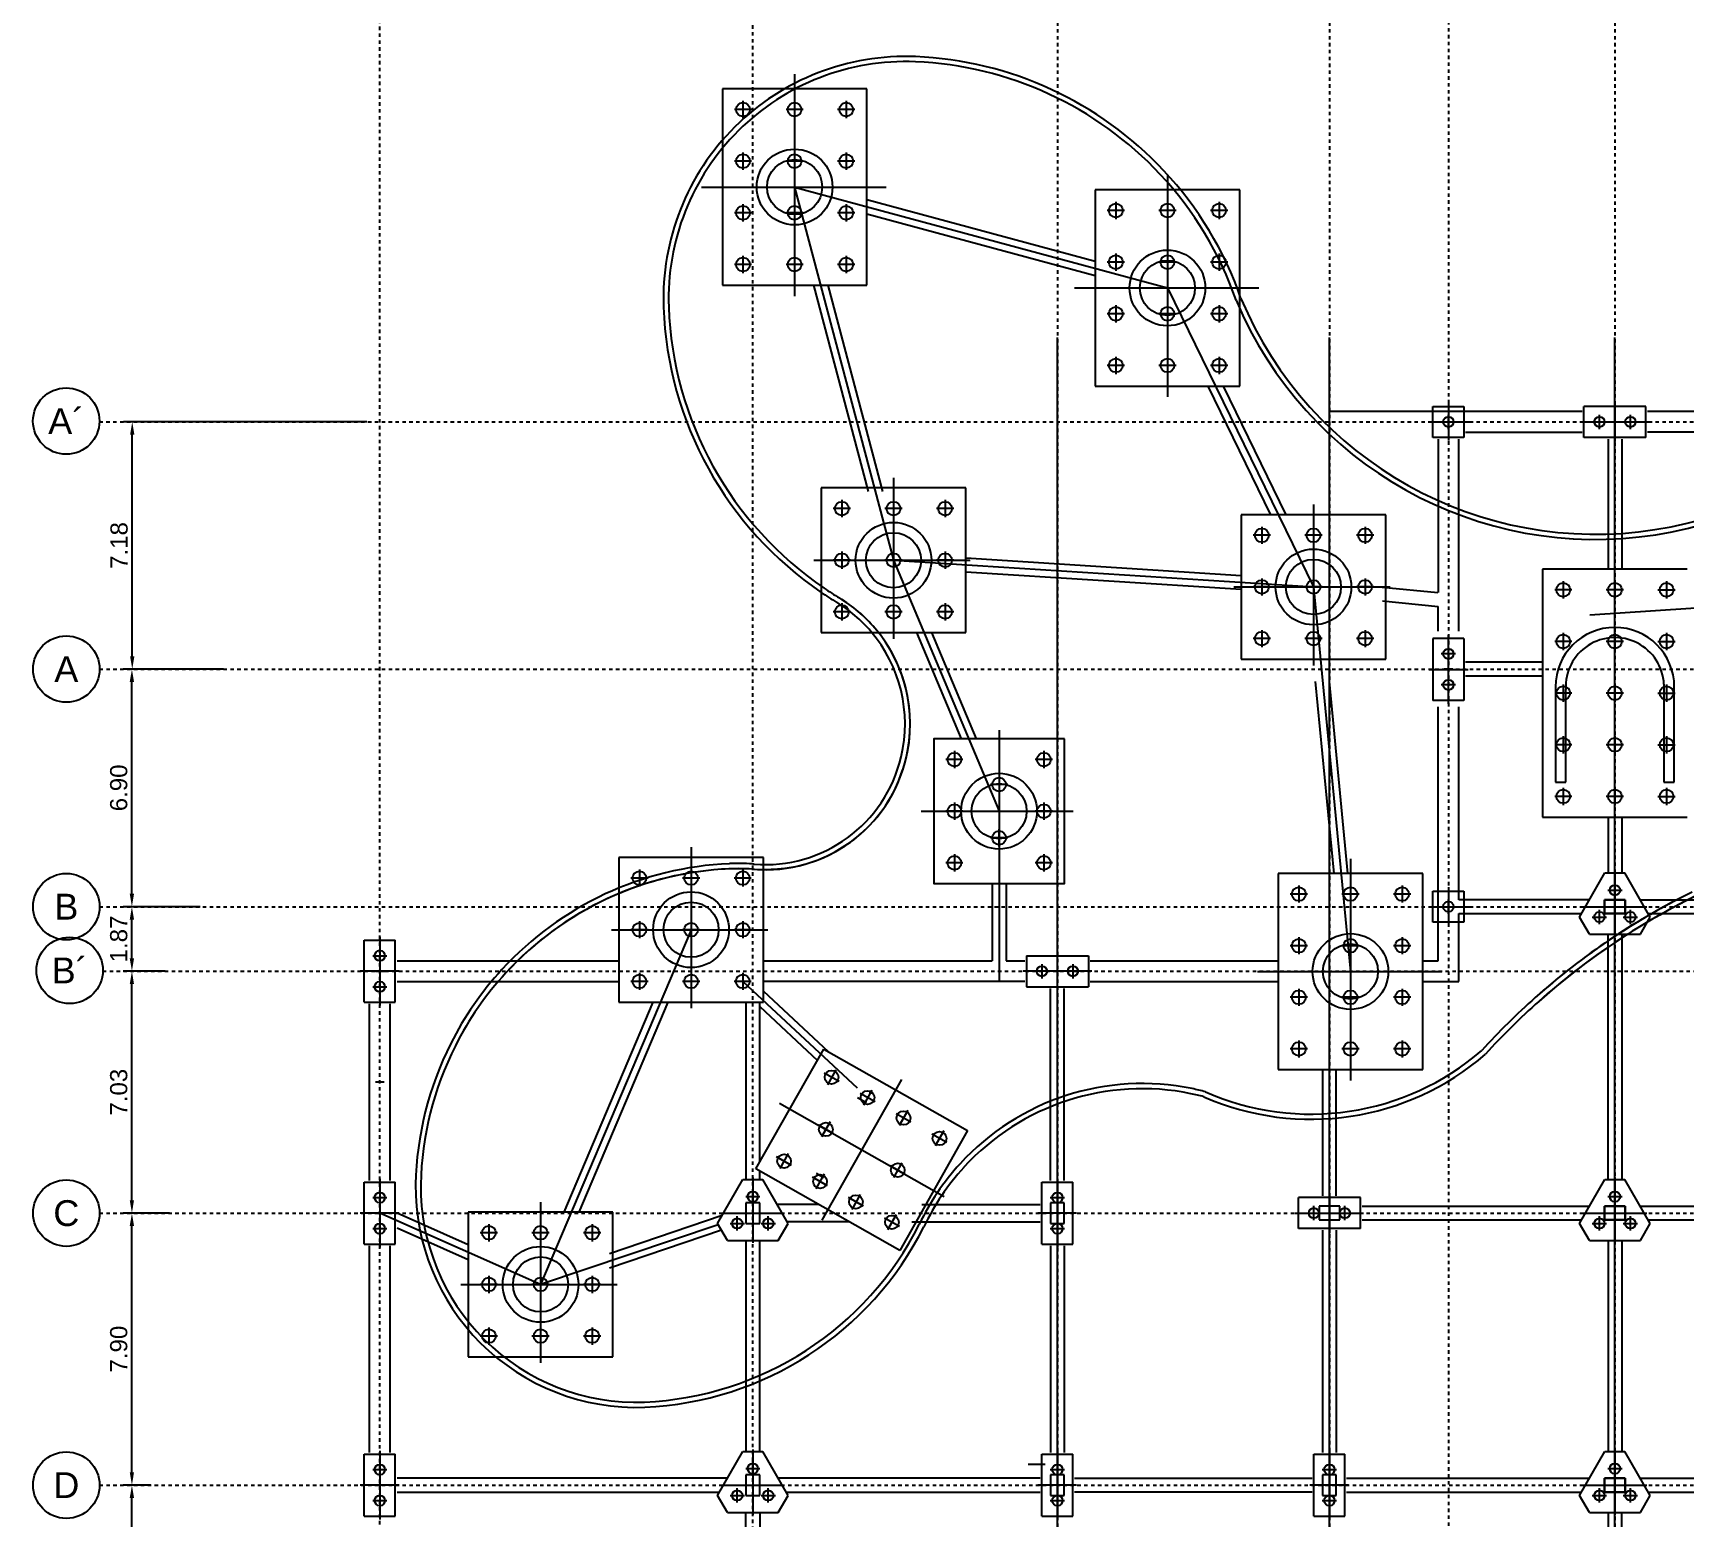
# Model space of a CAD drawing. Header units: millimetres. Extents: x 569 to 667, y -103 to 12.
# Drawn here: x 568.6 to 616.56, y -55.85 to -12.75 of the extents above; entities that cross this region are included whole.
import ezdxf
from ezdxf.enums import TextEntityAlignment as Align

# ---------------------------------------------------------------- set-up
doc = ezdxf.new("R2010")
doc.units = ezdxf.units.MM
doc.header["$LTSCALE"] = 0.0003
doc.header["$PDMODE"] = 2
doc.header["$PDSIZE"] = -3
doc.linetypes.add('CENTER2', pattern=[1.125, 0.75, -0.125, 0.125, -0.125])
doc.linetypes.add('DASHDOT', pattern=[1, 0.5, -0.25, 0, -0.25])
for name, color, linetype in [('EE-5', 7, 'Continuous'), ('EE-COTAS', 1, 'Continuous'), ('EE-EJES', 8, 'DASHDOT'), ('EE-TEXTO 1', 4, 'Continuous'), ('SIM-CONCRETO', 4, 'Continuous'), ('SIM-TRASFONDO', 254, 'Continuous')]:
    doc.layers.add(name, color=color, linetype=linetype)
doc.styles.add('ARIAL EE', font='arial.ttf')
doc.dimstyles.new('RE - STANDAR', dxfattribs={"dimtxt": 0.002, "dimasz": 0.0015, "dimexe": 0.001, "dimexo": 0.0015, "dimgap": 0.0005, "dimtad": 1, "dimzin": 4, "dimdsep": 46, "dimtxsty": 'ARIAL EE', "dimcen": 0, "dimclrd": 1, "dimclre": 1, "dimclrt": 2, "dimadec": 0, "dimazin": 0, "dimtfac": 1, "dimtix": 1, "dimtofl": 0, "dimtmove": 1, "dimatfit": 2, "dimfxl": 0.0015, "dimtolj": 1, "dimtzin": 4, "dimlwd": -1, "dimlwe": -1, "dimarcsym": 2})

# ---------------------------------------------------------------- blocks, each defined once
blk = doc.blocks.new('TRASFONDO')
at = {"layer": 'SIM-TRASFONDO', "transparency": 33554687}
for p, q in [((12.62, 59.245), (12.62, 52.802)), ((14.72, 58.818), (10.52, 58.818)), ((10.52, 58.818), (10.52, 53.118)), ((14.72, 53.118), (14.72, 58.818)), ((11.37, 58.218), (10.87, 58.218)), ((11.12, 58.468), (11.12, 57.968)), ((12.87, 58.218), (12.37, 58.218)), ((12.62, 58.468), (12.62, 57.968)), ((14.37, 58.218), (13.87, 58.218)), ((14.12, 58.468), (14.12, 57.968)), ((11.37, 56.718), (10.87, 56.718)), ((11.12, 56.968), (11.12, 56.468)), ((12.87, 56.718), (12.37, 56.718)), ((12.62, 56.968), (12.62, 56.468)), ((14.37, 56.718), (13.87, 56.718)), ((14.12, 56.968), (14.12, 56.468)), ((23.449, 56.312), (23.449, 49.87)), ((9.919, 55.968), (15.277, 55.968)), ((12.62, 55.968), (23.449, 53.036)), ((12.62, 55.968), (15.491, 45.128)), ((25.549, 55.886), (21.349, 55.886)), ((21.349, 55.886), (21.349, 50.186)), ((25.549, 50.186), (25.549, 55.886)), ((11.37, 55.218), (10.87, 55.218)), ((11.12, 55.468), (11.12, 54.968)), ((12.87, 55.218), (12.37, 55.218)), ((12.62, 55.468), (12.62, 54.968)), ((14.37, 55.218), (13.87, 55.218)), ((14.12, 55.468), (14.12, 54.968)), ((14.72, 55.606), (21.349, 53.811)), ((14.72, 55.192), (21.349, 53.397)), ((22.199, 55.286), (21.699, 55.286)), ((21.949, 55.536), (21.949, 55.036)), ((23.699, 55.286), (23.199, 55.286)), ((23.449, 55.536), (23.449, 55.036)), ((25.199, 55.286), (24.699, 55.286)), ((24.949, 55.536), (24.949, 55.036)), ((11.37, 53.718), (10.87, 53.718)), ((11.12, 53.968), (11.12, 53.468)), ((12.87, 53.718), (12.37, 53.718)), ((12.62, 53.968), (12.62, 53.468)), ((14.37, 53.718), (13.87, 53.718)), ((14.12, 53.968), (14.12, 53.468)), ((22.199, 53.786), (21.699, 53.786)), ((21.949, 54.036), (21.949, 53.536)), ((23.699, 53.786), (23.199, 53.786)), ((23.449, 54.036), (23.449, 53.536)), ((25.199, 53.786), (24.699, 53.786)), ((24.949, 54.036), (24.949, 53.536)), ((10.52, 53.118), (14.72, 53.118)), ((13.168, 53.118), (14.755, 47.128)), ((13.582, 53.118), (15.168, 47.128)), ((20.748, 53.036), (26.106, 53.036)), ((23.449, 53.036), (27.69, 44.352)), ((22.199, 52.286), (21.699, 52.286)), ((21.949, 52.536), (21.949, 52.036)), ((23.699, 52.286), (23.199, 52.286)), ((23.449, 52.536), (23.449, 52.036)), ((25.199, 52.286), (24.699, 52.286)), ((24.949, 52.536), (24.949, 52.036)), ((20.252, 5.901), (20.252, 51.602)), ((28.152, 5.901), (28.152, 51.602)), ((36.447, 5.901), (36.447, 51.602)), ((21.949, 51.036), (21.949, 50.536)), ((23.449, 51.036), (23.449, 50.536)), ((24.949, 51.036), (24.949, 50.536)), ((22.199, 50.786), (21.699, 50.786)), ((23.699, 50.786), (23.199, 50.786)), ((25.199, 50.786), (24.699, 50.786)), ((21.349, 50.186), (25.549, 50.186)), ((24.618, 50.186), (26.442, 46.452)), ((25.064, 50.186), (26.887, 46.452)), ((32.109, 49.447), (28.152, 49.447)), ((31.159, 49.597), (32.059, 49.597)), ((31.159, 48.697), (31.159, 49.597)), ((31.609, 49.714), (31.609, 48.607)), ((32.059, 49.597), (32.059, 48.697)), ((35.497, 49.447), (32.109, 49.447)), ((35.547, 48.697), (35.547, 49.597)), ((37.347, 49.597), (35.547, 49.597)), ((36.447, 49.705), (36.447, 48.576)), ((37.347, 48.697), (37.347, 49.597)), ((44.197, 49.447), (37.397, 49.447)), ((31.045, 49.147), (32.219, 49.147)), ((31.402, 49.147), (31.817, 49.147)), ((31.609, 48.939), (31.609, 49.354)), ((35.447, 49.147), (37.44, 49.147)), ((35.789, 49.147), (36.204, 49.147)), ((35.997, 48.939), (35.997, 49.354)), ((36.689, 49.147), (37.104, 49.147)), ((36.897, 48.939), (36.897, 49.354)), ((32.059, 48.697), (31.159, 48.697)), ((31.309, 48.647), (31.309, 44.187)), ((31.909, 43.067), (31.909, 48.647)), ((32.109, 48.847), (35.497, 48.847)), ((37.347, 48.697), (35.547, 48.697)), ((36.247, 48.647), (36.247, 44.869)), ((36.647, 48.647), (36.647, 44.869)), ((42.219, 48.847), (37.397, 48.847)), ((15.491, 47.52), (15.491, 42.846)), ((17.591, 47.228), (13.391, 47.228)), ((13.391, 47.228), (13.391, 43.028)), ((17.591, 43.028), (17.591, 47.228)), ((14.241, 46.628), (13.741, 46.628)), ((13.991, 46.878), (13.991, 46.378)), ((15.741, 46.628), (15.241, 46.628)), ((15.491, 46.878), (15.491, 46.378)), ((17.241, 46.628), (16.741, 46.628)), ((16.991, 46.878), (16.991, 46.378)), ((27.69, 46.744), (27.69, 42.069)), ((29.79, 46.452), (25.59, 46.452)), ((25.59, 46.452), (25.59, 42.252)), ((26.19, 46.102), (26.19, 45.602)), ((27.69, 46.102), (27.69, 45.602)), ((29.19, 46.102), (29.19, 45.602)), ((29.79, 42.252), (29.79, 46.452)), ((26.44, 45.852), (25.94, 45.852)), ((27.94, 45.852), (27.44, 45.852)), ((29.44, 45.852), (28.94, 45.852)), ((13.18, 45.128), (17.719, 45.128)), ((14.241, 45.128), (13.741, 45.128)), ((13.991, 45.378), (13.991, 44.878)), ((15.741, 45.128), (15.241, 45.128)), ((15.491, 45.378), (15.491, 44.878)), ((15.491, 45.128), (18.559, 37.84)), ((15.491, 45.128), (27.69, 44.352)), ((17.241, 45.128), (16.741, 45.128)), ((16.991, 45.378), (16.991, 44.878)), ((17.591, 45.195), (25.59, 44.686)), ((17.591, 44.794), (25.59, 44.285)), ((26.19, 44.602), (26.19, 44.102)), ((27.69, 44.602), (27.69, 44.102)), ((29.19, 44.602), (29.19, 44.102)), ((38.547, 44.869), (34.347, 44.869)), ((34.347, 44.869), (34.347, 37.669)), ((35.717, 43.541), (52.278, 44.622)), ((25.379, 44.352), (29.918, 44.352)), ((26.44, 44.352), (25.94, 44.352)), ((27.94, 44.352), (27.44, 44.352)), ((27.69, 44.352), (28.765, 33.184)), ((29.44, 44.352), (28.94, 44.352)), ((29.685, 44.351), (31.304, 44.188)), ((35.197, 44.269), (34.697, 44.269)), ((34.947, 44.519), (34.947, 44.019)), ((36.697, 44.269), (36.197, 44.269)), ((36.447, 44.519), (36.447, 44.019)), ((37.697, 44.269), (38.197, 44.269)), ((37.947, 44.519), (37.947, 44.019)), ((13.991, 43.878), (13.991, 43.378)), ((15.491, 43.878), (15.491, 43.378)), ((16.991, 43.878), (16.991, 43.378)), ((29.695, 43.948), (31.314, 43.785)), ((31.309, 43.067), (31.309, 43.785)), ((14.241, 43.628), (13.741, 43.628)), ((15.741, 43.628), (15.241, 43.628)), ((17.241, 43.628), (16.741, 43.628)), ((13.391, 43.028), (17.591, 43.028)), ((16.158, 43.028), (17.458, 39.939)), ((16.592, 43.028), (17.892, 39.939)), ((26.44, 42.852), (25.94, 42.852)), ((26.19, 43.102), (26.19, 42.602)), ((27.94, 42.852), (27.44, 42.852)), ((27.69, 43.102), (27.69, 42.602)), ((29.44, 42.852), (28.94, 42.852)), ((29.19, 43.102), (29.19, 42.602)), ((32.059, 42.859), (31.159, 42.859)), ((31.159, 42.859), (31.159, 41.059)), ((31.609, 40.959), (31.609, 42.952)), ((32.059, 42.859), (32.059, 41.059)), ((35.197, 42.769), (34.697, 42.769)), ((34.947, 43.019), (34.947, 42.519)), ((36.697, 42.769), (36.197, 42.769)), ((36.447, 43.019), (36.447, 42.519)), ((37.697, 42.769), (38.197, 42.769)), ((37.947, 43.019), (37.947, 42.519)), ((25.59, 42.252), (29.79, 42.252)), ((31.817, 42.409), (31.402, 42.409)), ((31.609, 42.201), (31.609, 42.616)), ((31.051, 41.959), (32.18, 41.959)), ((31.734, 41.967), (31.484, 41.967)), ((34.347, 42.167), (32.109, 42.167)), ((32.109, 41.767), (34.347, 41.767)), ((28.29, 36.034), (27.754, 41.602)), ((28.692, 36.034), (28.156, 41.602)), ((31.817, 41.509), (31.402, 41.509)), ((31.609, 41.301), (31.609, 41.716)), ((35.197, 41.269), (34.697, 41.269)), ((34.72, 41.452), (34.722, 38.679)), ((34.947, 41.519), (34.947, 41.019)), ((35.022, 38.679), (35.022, 41.379)), ((36.697, 41.269), (36.197, 41.269)), ((36.447, 41.519), (36.447, 41.019)), ((37.697, 41.269), (38.197, 41.269)), ((37.872, 41.525), (37.872, 38.679)), ((37.947, 41.519), (37.947, 41.019)), ((38.172, 38.679), (38.172, 41.452)), ((32.059, 41.059), (31.159, 41.059)), ((31.309, 33.492), (31.309, 40.867)), ((31.909, 35.267), (31.909, 40.867)), ((18.56, 40.194), (18.56, 35.52)), ((34.947, 40.019), (34.947, 39.519)), ((36.447, 40.019), (36.447, 39.519)), ((37.947, 40.019), (37.947, 39.519)), ((35.197, 39.769), (34.697, 39.769)), ((36.697, 39.769), (36.197, 39.769)), ((37.697, 39.769), (38.197, 39.769)), ((34.722, 38.679), (35.022, 38.679)), ((34.947, 38.519), (34.947, 38.019)), ((36.447, 38.519), (36.447, 38.019)), ((37.872, 38.679), (38.172, 38.679)), ((37.947, 38.519), (37.947, 38.019)), ((35.197, 38.269), (34.697, 38.269)), ((36.697, 38.269), (36.197, 38.269)), ((37.697, 38.269), (38.197, 38.269)), ((16.299, 37.839), (20.712, 37.839)), ((34.347, 37.669), (38.547, 37.669)), ((36.247, 37.669), (36.247, 36.046)), ((36.647, 37.669), (36.647, 36.046)), ((11.712, 36.498), (7.512, 36.498)), ((7.512, 36.498), (7.512, 32.298)), ((9.612, 36.791), (9.612, 32.116)), ((11.712, 32.298), (11.712, 36.498)), ((28.765, 36.461), (28.765, 30.018)), ((8.112, 36.148), (8.112, 35.648)), ((9.612, 36.148), (9.612, 35.648)), ((11.112, 36.148), (11.112, 35.648)), ((30.865, 36.034), (26.665, 36.034)), ((26.665, 36.034), (26.665, 30.334)), ((30.865, 30.334), (30.865, 36.034)), ((35.42, 34.767), (36.158, 36.046)), ((36.158, 36.046), (36.736, 36.046)), ((36.447, 36.106), (36.447, 34.207)), ((37.474, 34.767), (36.736, 36.046)), ((8.362, 35.898), (7.862, 35.898)), ((9.862, 35.898), (9.362, 35.898)), ((11.362, 35.898), (10.862, 35.898)), ((18.36, 35.739), (18.36, 33.492)), ((18.56, 35.52), (18.56, 32.892)), ((18.76, 35.739), (18.76, 33.492)), ((27.265, 35.684), (27.265, 35.184)), ((28.765, 35.684), (28.765, 35.184)), ((30.265, 35.684), (30.265, 35.184)), ((31.159, 35.517), (32.059, 35.517)), ((31.159, 34.617), (31.159, 35.517)), ((31.609, 35.634), (31.609, 34.527)), ((32.059, 35.517), (32.059, 34.617)), ((36.239, 35.546), (36.654, 35.546)), ((36.447, 35.339), (36.447, 35.754)), ((27.515, 35.434), (27.015, 35.434)), ((29.015, 35.434), (28.515, 35.434)), ((30.515, 35.434), (30.015, 35.434)), ((31.045, 35.067), (32.219, 35.067)), ((31.402, 35.067), (31.817, 35.067)), ((31.609, 34.859), (31.609, 35.274)), ((35.708, 35.267), (31.909, 35.267)), ((35.523, 35.067), (37.37, 35.067)), ((36.147, 35.267), (36.747, 35.267)), ((36.147, 34.867), (36.147, 35.267)), ((36.747, 35.267), (36.147, 35.267)), ((36.147, 35.267), (36.147, 34.867)), ((36.747, 35.267), (36.747, 34.867)), ((36.747, 34.867), (36.747, 35.267)), ((37.186, 35.267), (44.408, 35.267)), ((8.112, 34.648), (8.112, 34.148)), ((9.612, 34.648), (9.612, 34.148)), ((11.112, 34.648), (11.112, 34.148)), ((32.059, 34.617), (31.159, 34.617)), ((31.909, 32.892), (31.909, 34.867)), ((31.909, 34.867), (35.477, 34.867)), ((35.708, 34.267), (35.42, 34.767)), ((35.789, 34.767), (36.204, 34.767)), ((35.997, 34.559), (35.997, 34.974)), ((36.747, 34.867), (36.147, 34.867)), ((36.147, 34.867), (36.747, 34.867)), ((36.689, 34.767), (37.104, 34.767)), ((36.897, 34.559), (36.897, 34.974)), ((37.186, 34.267), (37.474, 34.767)), ((37.417, 34.867), (44.177, 34.867)), ((0.121, 34.092), (1.021, 34.092)), ((0.121, 32.292), (0.121, 34.092)), ((0.571, 34.192), (0.571, 32.198)), ((1.021, 32.292), (1.021, 34.092)), ((9.612, 34.398), (5.24, 24.096)), ((7.301, 34.398), (11.84, 34.398)), ((8.362, 34.398), (7.862, 34.398)), ((9.862, 34.398), (9.362, 34.398)), ((11.362, 34.398), (10.862, 34.398)), ((27.265, 34.184), (27.265, 33.684)), ((28.765, 34.184), (28.765, 33.684)), ((30.265, 34.184), (30.265, 33.684)), ((35.708, 34.267), (37.186, 34.267)), ((36.247, 27.146), (36.247, 34.267)), ((36.647, 34.267), (36.647, 27.146)), ((0.364, 33.642), (0.779, 33.642)), ((0.571, 33.849), (0.571, 33.434)), ((19.352, 33.642), (19.352, 32.742)), ((19.352, 33.642), (21.152, 33.642)), ((20.252, 32.634), (20.252, 33.763)), ((21.152, 33.642), (21.152, 32.742)), ((27.515, 33.934), (27.015, 33.934)), ((29.015, 33.934), (28.515, 33.934)), ((30.515, 33.934), (30.015, 33.934)), ((1.129, 33.192), (0, 33.192)), ((0.446, 33.192), (0.821, 33.192)), ((0.571, 33.317), (0.571, 32.942)), ((1.071, 33.492), (7.512, 33.492)), ((8.112, 33.148), (8.112, 32.648)), ((9.612, 33.148), (9.612, 32.648)), ((11.112, 33.148), (11.112, 32.648)), ((11.712, 33.492), (18.36, 33.492)), ((18.76, 33.492), (19.302, 33.492)), ((21.252, 33.192), (19.259, 33.192)), ((20.01, 33.192), (19.595, 33.192)), ((19.802, 33.399), (19.802, 32.984)), ((20.91, 33.192), (20.495, 33.192)), ((20.702, 33.399), (20.702, 32.984)), ((21.202, 33.492), (26.665, 33.492)), ((26.064, 33.184), (31.422, 33.184)), ((30.865, 33.492), (31.309, 33.492)), ((0.364, 32.742), (0.779, 32.742)), ((0.571, 32.949), (0.571, 32.534)), ((1.071, 32.892), (7.512, 32.892)), ((8.362, 32.898), (7.862, 32.898)), ((9.862, 32.898), (9.362, 32.898)), ((11.362, 32.898), (10.862, 32.898)), ((11.112, 32.898), (14.435, 29.805)), ((19.302, 32.892), (11.712, 32.892)), ((11.712, 32.613), (13.598, 30.858)), ((19.352, 32.742), (21.152, 32.742)), ((20.052, 27.117), (20.052, 32.692)), ((20.452, 27.117), (20.452, 32.692)), ((21.202, 32.892), (26.665, 32.892)), ((27.265, 32.684), (27.265, 32.184)), ((28.765, 32.684), (28.765, 32.184)), ((30.265, 32.684), (30.265, 32.184)), ((30.865, 32.892), (31.909, 32.892)), ((0.121, 32.292), (1.021, 32.292)), ((0.271, 27.117), (0.271, 32.242)), ((0.871, 27.117), (0.871, 32.242)), ((8.504, 32.298), (5.914, 26.196)), ((8.938, 32.298), (6.349, 26.196)), ((7.512, 32.298), (11.712, 32.298)), ((11.205, 32.298), (11.205, 27.146)), ((11.605, 27.644), (11.605, 32.298)), ((11.605, 32.166), (13.284, 30.603)), ((27.515, 32.434), (27.015, 32.434)), ((29.015, 32.434), (28.515, 32.434)), ((30.515, 32.434), (30.015, 32.434)), ((27.265, 31.184), (27.265, 30.684)), ((28.765, 31.184), (28.765, 30.684)), ((30.265, 31.184), (30.265, 30.684)), ((11.496, 27.451), (13.469, 30.931)), ((13.469, 30.931), (17.644, 28.563)), ((27.515, 30.934), (27.015, 30.934)), ((29.015, 30.934), (28.515, 30.934)), ((30.515, 30.934), (30.015, 30.934)), ((13.913, 29.989), (13.478, 30.236)), ((13.818, 30.33), (13.572, 29.895)), ((26.665, 30.334), (30.865, 30.334)), ((27.952, 30.334), (27.952, 26.667)), ((28.352, 26.667), (28.352, 30.334)), ((0.446, 29.979), (0.696, 29.979)), ((15.729, 30.051), (13.411, 25.963)), ((14.862, 29.738), (14.616, 29.303)), ((12.178, 29.363), (16.962, 26.65)), ((14.705, 29.367), (14.444, 29.515)), ((14.956, 29.397), (14.521, 29.644)), ((14.855, 29.667), (14.785, 29.667)), ((14.855, 29.627), (14.855, 29.667)), ((13.65, 28.816), (13.403, 28.381)), ((16, 28.805), (15.565, 29.052)), ((15.906, 29.146), (15.659, 28.711)), ((13.744, 28.475), (13.309, 28.722)), ((17.644, 28.563), (15.671, 25.083)), ((17.044, 28.213), (16.609, 28.46)), ((16.95, 28.554), (16.703, 28.119)), ((12.437, 27.894), (12.19, 27.46)), ((15.671, 25.083), (11.496, 27.451)), ((11.605, 27.146), (11.605, 27.389)), ((12.531, 27.554), (12.096, 27.8)), ((15.831, 27.291), (15.396, 27.538)), ((15.737, 27.632), (15.491, 27.197)), ((0.121, 27.067), (1.021, 27.067)), ((0.121, 25.267), (0.121, 27.067)), ((0.571, 27.166), (0.571, 25.173)), ((1.021, 25.267), (1.021, 27.067)), ((10.378, 25.867), (11.117, 27.146)), ((11.117, 27.146), (11.694, 27.146)), ((11.405, 27.206), (11.405, 25.307)), ((12.433, 25.867), (11.694, 27.146)), ((13.575, 26.962), (13.14, 27.208)), ((13.481, 27.303), (13.234, 26.868)), ((13.472, 27.193), (13.255, 27.315)), ((19.802, 27.067), (20.702, 27.067)), ((19.802, 25.267), (19.802, 27.067)), ((20.252, 27.166), (20.252, 25.173)), ((20.702, 25.267), (20.702, 27.067)), ((35.42, 25.867), (36.158, 27.146)), ((36.158, 27.146), (36.736, 27.146)), ((36.447, 27.206), (36.447, 25.307)), ((37.474, 25.867), (36.736, 27.146)), ((0.364, 26.617), (0.779, 26.617)), ((0.571, 26.824), (0.571, 26.409)), ((5.24, 26.489), (5.24, 21.814)), ((11.198, 26.646), (11.613, 26.646)), ((11.605, 26.467), (11.205, 26.467)), ((11.205, 26.467), (11.205, 25.867)), ((11.405, 26.439), (11.405, 26.854)), ((11.605, 25.867), (11.605, 26.467)), ((13.32, 26.417), (12.115, 26.417)), ((14.619, 26.37), (14.184, 26.616)), ((14.525, 26.711), (14.278, 26.276)), ((16.312, 26.417), (19.752, 26.417)), ((20.045, 26.617), (20.46, 26.617)), ((20.452, 26.467), (20.052, 26.467)), ((20.052, 26.467), (20.052, 25.867)), ((20.252, 26.824), (20.252, 26.409)), ((20.452, 25.867), (20.452, 26.467)), ((27.252, 25.717), (27.252, 26.617)), ((29.052, 26.617), (27.252, 26.617)), ((28.152, 26.725), (28.152, 25.595)), ((29.052, 25.717), (29.052, 26.617)), ((36.239, 26.646), (36.654, 26.646)), ((36.447, 26.439), (36.447, 26.854)), ((1.129, 26.167), (0, 26.167)), ((5.24, 24.096), (0.571, 26.167)), ((0.571, 25.924), (0.571, 25.509)), ((3.14, 25.246), (1.071, 26.164)), ((7.34, 26.196), (3.14, 26.196)), ((3.14, 26.196), (3.14, 21.996)), ((10.511, 26.098), (7.24, 24.987)), ((7.34, 21.996), (7.34, 26.196)), ((10.482, 26.167), (12.329, 26.167)), ((10.955, 25.659), (10.955, 26.074)), ((11.855, 25.659), (11.855, 26.074)), ((14.201, 25.917), (12.404, 25.917)), ((15.663, 25.778), (15.228, 26.024)), ((15.569, 26.119), (15.322, 25.684)), ((16.029, 25.917), (19.752, 25.917)), ((20.81, 26.167), (19.681, 26.167)), ((20.252, 25.924), (20.252, 25.509)), ((27.152, 26.167), (29.146, 26.167)), ((27.495, 26.167), (27.91, 26.167)), ((27.702, 25.959), (27.702, 26.374)), ((28.452, 26.367), (27.852, 26.367)), ((27.852, 26.367), (27.852, 25.967)), ((27.852, 25.967), (28.452, 25.967)), ((28.395, 26.167), (28.81, 26.167)), ((28.452, 25.967), (28.452, 26.367)), ((28.602, 25.959), (28.602, 26.374)), ((29.102, 26.367), (35.708, 26.367)), ((29.102, 25.967), (35.477, 25.967)), ((35.523, 26.167), (37.37, 26.167)), ((35.997, 25.659), (35.997, 26.074)), ((36.147, 26.367), (36.747, 26.367)), ((36.147, 25.967), (36.147, 26.367)), ((36.747, 26.367), (36.147, 26.367)), ((36.147, 26.367), (36.147, 25.967)), ((36.747, 25.967), (36.147, 25.967)), ((36.147, 25.967), (36.747, 25.967)), ((36.747, 26.367), (36.747, 25.967)), ((36.747, 25.967), (36.747, 26.367)), ((36.897, 25.659), (36.897, 26.074)), ((37.186, 26.367), (44.197, 26.367)), ((37.417, 25.967), (44.197, 25.967)), ((0.364, 25.717), (0.779, 25.717)), ((3.14, 24.809), (1.071, 25.726)), ((3.99, 25.596), (3.49, 25.596)), ((3.74, 25.846), (3.74, 25.346)), ((5.49, 25.596), (4.99, 25.596)), ((5.24, 25.846), (5.24, 25.346)), ((10.4, 25.829), (5.24, 24.096)), ((6.99, 25.596), (6.49, 25.596)), ((6.74, 25.846), (6.74, 25.346)), ((10.492, 25.669), (7.24, 24.564)), ((10.667, 25.367), (10.378, 25.867)), ((10.748, 25.867), (11.163, 25.867)), ((11.205, 25.867), (11.605, 25.867)), ((11.648, 25.867), (12.063, 25.867)), ((12.144, 25.367), (12.433, 25.867)), ((20.045, 25.717), (20.46, 25.717)), ((20.052, 25.867), (20.452, 25.867)), ((29.052, 25.717), (27.252, 25.717)), ((27.952, 25.667), (27.952, 19.217)), ((28.352, 25.667), (28.352, 19.217)), ((35.708, 25.367), (35.42, 25.867)), ((35.789, 25.867), (36.204, 25.867)), ((36.689, 25.867), (37.104, 25.867)), ((37.186, 25.367), (37.474, 25.867)), ((0.121, 25.267), (1.021, 25.267)), ((0.271, 19.217), (0.271, 25.217)), ((0.871, 19.217), (0.871, 25.217)), ((10.667, 25.367), (12.144, 25.367)), ((11.205, 25.367), (11.205, 19.246)), ((11.605, 19.246), (11.605, 25.367)), ((19.802, 25.267), (20.702, 25.267)), ((20.052, 25.217), (20.052, 19.217)), ((20.452, 25.217), (20.452, 19.217)), ((35.708, 25.367), (37.186, 25.367)), ((36.247, 25.367), (36.247, 19.246)), ((36.647, 25.367), (36.647, 19.246)), ((2.929, 24.096), (7.468, 24.096)), ((3.99, 24.096), (3.49, 24.096)), ((3.74, 24.346), (3.74, 23.846)), ((5.49, 24.096), (4.99, 24.096)), ((5.24, 24.346), (5.24, 23.846)), ((6.99, 24.096), (6.49, 24.096)), ((6.74, 24.346), (6.74, 23.846)), ((3.99, 22.596), (3.49, 22.596)), ((3.74, 22.846), (3.74, 22.346)), ((5.49, 22.596), (4.99, 22.596)), ((5.24, 22.846), (5.24, 22.346)), ((6.99, 22.596), (6.49, 22.596)), ((6.74, 22.846), (6.74, 22.346)), ((3.14, 21.996), (7.34, 21.996)), ((0.571, 19.266), (0.571, 17.273)), ((10.378, 17.967), (11.117, 19.246)), ((10.378, 17.967), (11.117, 19.246)), ((11.117, 19.246), (11.694, 19.246)), ((11.117, 19.246), (11.694, 19.246)), ((11.405, 19.306), (11.405, 17.407)), ((11.405, 19.306), (11.405, 17.407)), ((12.433, 17.967), (11.694, 19.246)), ((12.433, 17.967), (11.694, 19.246)), ((20.252, 19.266), (20.252, 17.273)), ((28.152, 19.266), (28.152, 17.273)), ((35.42, 17.967), (36.158, 19.246)), ((36.158, 19.246), (36.736, 19.246)), ((36.447, 19.306), (36.447, 17.407)), ((37.474, 17.967), (36.736, 19.246)), ((0.121, 19.167), (1.021, 19.167)), ((0.121, 17.367), (0.121, 19.167)), ((0.364, 18.717), (0.779, 18.717)), ((0.571, 18.924), (0.571, 18.509)), ((1.021, 17.367), (1.021, 19.167)), ((11.198, 18.746), (11.613, 18.746)), ((11.198, 18.746), (11.613, 18.746)), ((11.405, 18.539), (11.405, 18.954)), ((11.405, 18.539), (11.405, 18.954)), ((19.9, 18.867), (19.4, 18.867)), ((19.802, 19.167), (20.702, 19.167)), ((19.802, 17.367), (19.802, 19.167)), ((20.045, 18.717), (20.46, 18.717)), ((20.252, 18.924), (20.252, 18.509)), ((20.702, 17.367), (20.702, 19.167)), ((27.702, 19.167), (28.602, 19.167)), ((27.702, 17.367), (27.702, 19.167)), ((27.945, 18.717), (28.36, 18.717)), ((28.152, 18.924), (28.152, 18.509)), ((28.602, 17.367), (28.602, 19.167)), ((36.239, 18.746), (36.654, 18.746)), ((36.447, 18.539), (36.447, 18.954)), ((1.129, 18.267), (0, 18.267)), ((10.667, 18.467), (1.071, 18.467)), ((10.482, 18.267), (12.329, 18.267)), ((10.482, 18.267), (12.329, 18.267)), ((11.605, 18.567), (11.205, 18.567)), ((11.205, 18.567), (11.205, 17.967)), ((11.605, 18.567), (11.205, 18.567)), ((11.205, 18.567), (11.205, 17.967)), ((11.605, 17.967), (11.605, 18.567)), ((11.605, 17.967), (11.605, 18.567)), ((19.752, 18.467), (12.144, 18.467)), ((20.81, 18.267), (19.681, 18.267)), ((20.452, 18.567), (20.052, 18.567)), ((20.052, 18.567), (20.052, 17.967)), ((20.452, 17.967), (20.452, 18.567)), ((20.752, 18.467), (27.652, 18.467)), ((28.71, 18.267), (27.581, 18.267)), ((28.352, 18.567), (27.952, 18.567)), ((27.952, 18.567), (27.952, 17.967)), ((28.352, 17.967), (28.352, 18.567)), ((28.652, 18.467), (35.708, 18.467)), ((35.523, 18.267), (37.37, 18.267)), ((36.147, 18.467), (36.747, 18.467)), ((36.147, 18.067), (36.147, 18.467)), ((36.747, 18.467), (36.147, 18.467)), ((36.147, 18.467), (36.147, 18.067)), ((36.747, 18.467), (36.747, 18.067)), ((36.747, 18.067), (36.747, 18.467)), ((37.186, 18.467), (44.179, 18.467)), ((0.364, 17.817), (0.779, 17.817)), ((0.571, 18.024), (0.571, 17.609)), ((1.071, 18.067), (10.436, 18.067)), ((10.667, 17.467), (10.378, 17.967)), ((10.667, 17.467), (10.378, 17.967)), ((10.748, 17.967), (11.163, 17.967)), ((10.748, 17.967), (11.163, 17.967)), ((10.955, 17.759), (10.955, 18.174)), ((10.955, 17.759), (10.955, 18.174)), ((11.205, 17.967), (11.605, 17.967)), ((11.205, 17.967), (11.605, 17.967)), ((11.648, 17.967), (12.063, 17.967)), ((11.648, 17.967), (12.063, 17.967)), ((11.855, 17.759), (11.855, 18.174)), ((11.855, 17.759), (11.855, 18.174)), ((12.144, 17.467), (12.433, 17.967)), ((12.144, 17.467), (12.433, 17.967)), ((12.375, 18.067), (19.752, 18.067)), ((20.045, 17.817), (20.46, 17.817)), ((20.052, 17.967), (20.452, 17.967)), ((20.252, 18.024), (20.252, 17.609)), ((27.652, 18.067), (20.752, 18.067)), ((27.945, 17.817), (28.36, 17.817)), ((27.952, 17.967), (28.352, 17.967)), ((28.152, 18.024), (28.152, 17.609)), ((28.652, 18.067), (35.477, 18.067)), ((35.708, 17.467), (35.42, 17.967)), ((35.789, 17.967), (36.204, 17.967)), ((35.997, 17.759), (35.997, 18.174)), ((36.747, 18.067), (36.147, 18.067)), ((36.147, 18.067), (36.747, 18.067)), ((36.689, 17.967), (37.104, 17.967)), ((36.897, 17.759), (36.897, 18.174)), ((37.186, 17.467), (37.474, 17.967)), ((37.417, 18.067), (44.179, 18.067)), ((0.121, 17.367), (1.021, 17.367)), ((10.667, 17.467), (12.144, 17.467)), ((10.667, 17.467), (12.144, 17.467)), ((11.205, 11.346), (11.205, 17.467)), ((11.605, 17.467), (11.605, 11.346)), ((19.802, 17.367), (20.702, 17.367)), ((27.702, 17.367), (28.602, 17.367)), ((35.708, 17.467), (37.186, 17.467)), ((36.247, 17.467), (36.247, 11.267)), ((36.647, 11.267), (36.647, 17.467))]:
    blk.add_line(p, q, dxfattribs=at)
blk.add_lwpolyline([(20.46, 39.939), (16.66, 39.939), (16.66, 35.739), (20.46, 35.739)], close=True, dxfattribs=at)
for points in [[(17.51, 39.339), (17.01, 39.339)], [(17.26, 39.589), (17.26, 39.089)], [(20.11, 39.339), (19.61, 39.339)], [(19.86, 39.589), (19.86, 39.089)], [(18.56, 38.864), (18.56, 38.364)], [(18.81, 38.614), (18.31, 38.614)], [(17.26, 38.089), (17.26, 37.589)], [(19.86, 38.089), (19.86, 37.589)], [(17.51, 37.839), (17.01, 37.839)], [(20.11, 37.839), (19.61, 37.839)], [(18.81, 37.065), (18.31, 37.065)], [(18.56, 36.815), (18.56, 37.315)], [(17.26, 36.589), (17.26, 36.089)], [(19.86, 36.589), (19.86, 36.089)], [(17.51, 36.339), (17.01, 36.339)], [(20.11, 36.339), (19.61, 36.339)]]:
    blk.add_lwpolyline(points, dxfattribs=at)
for centre, radius in [((11.12, 58.218), 0.2), ((12.62, 58.218), 0.2), ((14.12, 58.218), 0.2), ((12.62, 55.968), 1.1), ((11.12, 56.718), 0.2), ((12.62, 55.968), 0.8), ((12.62, 56.718), 0.2), ((14.12, 56.718), 0.2), ((11.12, 55.218), 0.2), ((12.62, 55.218), 0.2), ((14.12, 55.218), 0.2), ((21.949, 55.286), 0.2), ((23.449, 55.286), 0.2), ((24.949, 55.286), 0.2), ((11.12, 53.718), 0.2), ((12.62, 53.718), 0.2), ((14.12, 53.718), 0.2), ((21.949, 53.786), 0.2), ((23.449, 53.036), 1.1), ((23.449, 53.036), 0.8), ((23.449, 53.786), 0.2), ((24.949, 53.786), 0.2), ((21.949, 52.286), 0.2), ((23.449, 52.286), 0.2), ((24.949, 52.286), 0.2), ((21.949, 50.786), 0.2), ((23.449, 50.786), 0.2), ((24.949, 50.786), 0.2), ((31.609, 49.147), 0.15), ((35.997, 49.147), 0.15), ((36.897, 49.147), 0.15), ((13.991, 46.628), 0.2), ((15.491, 46.628), 0.2), ((16.991, 46.628), 0.2), ((15.491, 45.128), 1.1), ((26.19, 45.852), 0.2), ((27.69, 45.852), 0.2), ((29.19, 45.852), 0.2), ((15.491, 45.128), 0.8), ((13.991, 45.128), 0.2), ((15.491, 45.128), 0.2), ((16.991, 45.128), 0.2), ((27.69, 44.352), 1.1), ((27.69, 44.352), 0.8), ((26.19, 44.352), 0.2), ((27.69, 44.352), 0.2), ((29.19, 44.352), 0.2), ((34.947, 44.269), 0.2), ((36.447, 44.269), 0.2), ((37.947, 44.269), 0.2), ((13.991, 43.628), 0.2), ((15.491, 43.628), 0.2), ((16.991, 43.628), 0.2), ((26.19, 42.852), 0.2), ((27.69, 42.852), 0.2), ((29.19, 42.852), 0.2), ((34.947, 42.769), 0.2), ((36.447, 42.769), 0.2), ((37.947, 42.769), 0.2), ((31.609, 42.409), 0.15), ((31.609, 41.509), 0.15), ((34.947, 41.269), 0.2), ((36.447, 41.269), 0.2), ((37.947, 41.269), 0.2), ((34.947, 39.769), 0.2), ((36.447, 39.769), 0.2), ((37.947, 39.769), 0.2), ((17.26, 39.339), 0.2), ((19.86, 39.339), 0.2), ((18.559, 37.84), 1.1), ((18.559, 37.84), 0.8), ((18.56, 38.614), 0.2), ((34.947, 38.269), 0.2), ((36.447, 38.269), 0.2), ((37.947, 38.269), 0.2), ((17.26, 37.839), 0.2), ((19.86, 37.839), 0.2), ((18.56, 37.065), 0.2), ((17.26, 36.339), 0.2), ((19.86, 36.339), 0.2), ((8.112, 35.898), 0.2), ((9.612, 35.898), 0.2), ((11.112, 35.898), 0.2), ((9.612, 34.398), 1.1), ((27.265, 35.434), 0.2), ((28.765, 35.434), 0.2), ((30.265, 35.434), 0.2), ((36.447, 35.546), 0.15), ((9.612, 34.398), 0.8), ((31.609, 35.067), 0.15), ((8.112, 34.398), 0.2), ((9.612, 34.398), 0.2), ((11.112, 34.398), 0.2), ((35.997, 34.767), 0.15), ((36.897, 34.767), 0.15), ((27.265, 33.934), 0.2), ((28.765, 33.184), 1.1), ((28.765, 33.934), 0.2), ((30.265, 33.934), 0.2), ((0.571, 33.642), 0.15), ((28.765, 33.184), 0.8), ((8.112, 32.898), 0.2), ((9.612, 32.898), 0.2), ((11.112, 32.898), 0.2), ((19.802, 33.192), 0.15), ((20.702, 33.192), 0.15), ((0.571, 32.742), 0.15), ((27.265, 32.434), 0.2), ((28.765, 32.434), 0.2), ((30.265, 32.434), 0.2), ((27.265, 30.934), 0.2), ((28.765, 30.934), 0.2), ((30.265, 30.934), 0.2), ((13.695, 30.113), 0.2), ((14.739, 29.521), 0.2), ((13.526, 28.599), 0.2), ((15.783, 28.929), 0.2), ((16.827, 28.337), 0.2), ((12.314, 27.677), 0.2), ((15.614, 27.415), 0.2), ((13.358, 27.085), 0.2), ((0.571, 26.617), 0.15), ((11.405, 26.646), 0.15), ((14.401, 26.493), 0.2), ((20.252, 26.617), 0.15), ((36.447, 26.646), 0.15), ((10.955, 25.867), 0.15), ((11.855, 25.867), 0.15), ((15.445, 25.901), 0.2), ((27.702, 26.167), 0.15), ((28.602, 26.167), 0.15), ((35.997, 25.867), 0.15), ((36.897, 25.867), 0.15), ((0.571, 25.717), 0.15), ((3.74, 25.596), 0.2), ((5.24, 25.596), 0.2), ((6.74, 25.596), 0.2), ((20.252, 25.717), 0.15), ((5.24, 24.096), 1.1), ((5.24, 24.096), 0.8), ((3.74, 24.096), 0.2), ((5.24, 24.096), 0.2), ((6.74, 24.096), 0.2), ((3.74, 22.596), 0.2), ((5.24, 22.596), 0.2), ((6.74, 22.596), 0.2), ((0.571, 18.717), 0.15), ((11.405, 18.746), 0.15), ((11.405, 18.746), 0.15), ((20.252, 18.717), 0.15), ((28.152, 18.717), 0.15), ((36.447, 18.746), 0.15), ((0.571, 17.817), 0.15), ((10.955, 17.967), 0.15), ((10.955, 17.967), 0.15), ((11.855, 17.967), 0.15), ((11.855, 17.967), 0.15), ((20.252, 17.817), 0.15), ((28.152, 17.817), 0.15), ((35.997, 17.967), 0.15), ((36.897, 17.967), 0.15)]:
    blk.add_circle(centre, radius, dxfattribs=at)
for centre, radius, start, end in [((15.844, 52.724), 7.036, 87.647, 182.0292), ((15.844, 52.724), 7.036, 87.647, 182.0292), ((15.844, 52.724), 6.886, 87.6481, 182.028), ((15.844, 52.724), 6.886, 87.6481, 182.028), ((15.684, 49.278), 10.337, 43.0382, 87.5418), ((15.684, 49.278), 10.337, 43.0382, 87.5418), ((15.684, 49.278), 10.487, 43.0382, 87.5426), ((15.684, 49.278), 10.487, 43.0382, 87.5426), ((15.684, 49.278), 10.337, 19.214, 43.0382), ((15.684, 49.278), 10.337, 19.214, 43.0382), ((15.684, 49.278), 10.487, 19.2394, 43.0382), ((15.684, 49.278), 10.487, 19.2394, 43.0382), ((35.887, 57.055), 11.322, 202.7328, 354.9907), ((35.887, 57.055), 11.322, 202.7329, 354.9828), ((35.887, 57.055), 11.172, 202.7563, 354.975), ((35.887, 57.055), 11.172, 202.7563, 354.975), ((19.292, 52.866), 10.487, 182.1346, 235.7764), ((19.292, 52.866), 10.487, 182.1346, 235.7764), ((19.292, 52.866), 10.337, 182.1354, 235.7764), ((19.292, 52.866), 10.337, 182.1354, 235.7764), ((19.292, 52.865), 10.487, 235.7774, 238.6859), ((19.292, 52.865), 10.487, 235.7774, 238.6859), ((19.292, 52.865), 10.337, 235.7774, 238.6859), ((19.292, 52.865), 10.337, 235.7774, 238.6848), ((11.696, 40.379), 4.129, 40.4996, 58.6859), ((11.696, 40.379), 4.129, 40.4996, 58.6859), ((11.696, 40.379), 4.279, 40.4997, 58.6859), ((11.694, 40.378), 4.281, 40.3095, 58.6842), ((36.446, 41.452), 1.726, 0, 180), ((11.695, 40.378), 4.131, 346.5336, 40.5038), ((11.695, 40.378), 4.131, 346.5336, 40.5038), ((11.695, 40.378), 4.281, 346.5395, 40.5038), ((11.695, 40.378), 4.281, 341.659, 40.3093), ((36.446, 41.455), 1.427, 2.7923, 183.0825), ((11.772, 40.335), 4.195, 265.294, 346.8621), ((11.772, 40.335), 4.045, 265.2836, 346.8681), ((11.772, 40.335), 4.045, 265.2836, 346.8681), ((11.817, 40.29), 4.137, 272.7833, 342.2829), ((47.699, 17.171), 20.266, 68.7517, 117.663), ((11.138, 26.79), 9.534, 92.4625, 137.4112), ((11.138, 26.79), 9.534, 92.4625, 137.4112), ((11.139, 26.79), 9.385, 92.4657, 137.4116), ((11.139, 26.79), 9.385, 93.9503, 137.4116), ((10.979, 28.226), 7.941, 87.1233, 93.5187), ((10.97, 29.747), 6.574, 86.3572, 92.1026), ((10.97, 29.747), 6.574, 86.3572, 92.1026), ((10.97, 29.747), 6.424, 86.3572, 92.0984), ((10.968, 29.786), 6.384, 85.8644, 86.3133), ((11.698, 40.543), 4.397, 265.8299, 274.1701), ((10.967, 29.772), 6.549, 85.8583, 86.3139), ((10.967, 29.772), 6.549, 85.8583, 86.3139), ((47.7, 17.17), 20.417, 116.182, 131.6444), ((47.7, 17.17), 20.417, 117.2265, 131.6444), ((47.7, 17.17), 20.267, 116.182, 131.6444), ((47.7, 17.17), 20.267, 117.6634, 131.6444), ((47.704, 17.162), 20.425, 117.2268, 120.1592), ((11.084, 26.83), 9.467, 137.3619, 153.2278), ((11.084, 26.83), 9.467, 137.3619, 153.2278), ((11.084, 26.83), 9.318, 137.3621, 153.228), ((11.084, 26.83), 9.318, 137.3621, 153.228), ((47.767, 17.102), 20.512, 131.6593, 137.7662), ((47.767, 17.102), 20.512, 131.6593, 137.7662), ((47.767, 17.103), 20.362, 131.6594, 137.7917), ((47.767, 17.103), 20.362, 131.6594, 137.7917), ((11.152, 26.792), 9.545, 153.208, 178.7205), ((11.152, 26.792), 9.545, 153.208, 178.7205), ((11.152, 26.792), 9.395, 153.208, 178.7147), ((11.152, 26.792), 9.395, 153.208, 178.7147), ((27.619, 36.63), 7.737, 246.2413, 310.9023), ((27.619, 36.63), 7.737, 246.2413, 310.9023), ((27.619, 36.63), 7.587, 246.1529, 310.8346), ((27.619, 36.63), 7.587, 246.1529, 310.8346), ((22.717, 22.758), 7.172, 78.3687, 137.5568), ((22.717, 22.758), 7.172, 78.3687, 137.5568), ((22.717, 22.758), 7.022, 78.3689, 137.557), ((22.717, 22.758), 7.022, 78.3689, 137.557), ((22.715, 22.763), 7.167, 75.1542, 78.3476), ((22.715, 22.763), 7.167, 75.1542, 78.3476), ((22.715, 22.763), 7.017, 75.2496, 78.3476), ((22.715, 22.763), 7.017, 75.2496, 78.3476), ((22.732, 22.749), 7.189, 137.5915, 154.5532), ((22.732, 22.749), 7.189, 137.5915, 154.5532), ((22.732, 22.749), 7.039, 137.5918, 154.5669), ((22.732, 22.749), 7.039, 137.5918, 154.5669), ((8.032, 26.944), 6.424, 179.4559, 225.1262), ((8.032, 26.944), 6.424, 179.4559, 225.1262), ((8.033, 26.944), 6.274, 179.4648, 225.1264), ((8.033, 26.944), 6.274, 179.4648, 225.1264), ((7.857, 30.056), 9.384, 272.4627, 333.2944), ((7.857, 30.056), 9.384, 272.4627, 333.2944), ((7.857, 30.056), 9.534, 272.4608, 333.3044), ((7.857, 30.056), 9.534, 272.4608, 333.3044), ((8.018, 26.927), 6.402, 225.1137, 272.2246), ((8.018, 26.927), 6.402, 225.1137, 272.2246), ((8.018, 26.927), 6.252, 225.1137, 272.2218), ((8.018, 26.927), 6.252, 225.1137, 272.2218)]:
    blk.add_arc(centre, radius, start, end, dxfattribs=at)
blk = doc.blocks.new('*D148')
at = {"layer": 'DEFPOINTS', "color": 0, "transparency": 16777216}
for p in [(2.872, 12.807), (3.801, 12.807), (4.405, 4.907)]:
    blk.add_point(p, dxfattribs=at)
at = {"layer": 'EE-COTAS', "color": 1, "transparency": 16777216}
for p, q in [((3.426, 12.807), (2.622, 12.807)), ((2.872, 5.282), (2.872, 12.432)), ((4.03, 4.907), (2.622, 4.907))]:
    blk.add_line(p, q, dxfattribs=at)
for points in [[(2.809, 12.432), (2.934, 12.432), (2.872, 12.807)], [(2.809, 5.282), (2.934, 5.282), (2.872, 4.907)]]:
    blk.add_solid(points, dxfattribs=at)
at = {"layer": 'EE-COTAS', "color": 2, "transparency": 16777216, "insert": (2.491, 8.857), "char_height": 0.5, "attachment_point": 5, "rotation": 90, "style": 'ARIAL EE'}
blk.add_mtext('\\A1;7.90', dxfattribs=at)
blk = doc.blocks.new('*D149')
at = {"layer": 'DEFPOINTS', "color": 0, "transparency": 16777216}
for p in [(2.872, 20.707), (4.342, 20.707), (3.801, 12.807)]:
    blk.add_point(p, dxfattribs=at)
at = {"layer": 'EE-COTAS', "color": 1, "transparency": 16777216}
for p, q in [((3.967, 20.707), (2.622, 20.707)), ((2.872, 13.182), (2.872, 20.332)), ((3.426, 12.807), (2.622, 12.807))]:
    blk.add_line(p, q, dxfattribs=at)
for points in [[(2.809, 20.332), (2.934, 20.332), (2.872, 20.707)], [(2.809, 13.182), (2.934, 13.182), (2.872, 12.807)]]:
    blk.add_solid(points, dxfattribs=at)
at = {"layer": 'EE-COTAS', "color": 2, "transparency": 16777216, "insert": (2.491, 16.757), "char_height": 0.5, "attachment_point": 5, "rotation": 90, "style": 'ARIAL EE'}
blk.add_mtext('\\A1;7.90', dxfattribs=at)
blk = doc.blocks.new('*D150')
at = {"layer": 'DEFPOINTS', "color": 0, "transparency": 16777216}
for p in [(2.872, 27.732), (4.214, 27.732), (4.342, 20.707)]:
    blk.add_point(p, dxfattribs=at)
at = {"layer": 'EE-COTAS', "color": 1, "transparency": 16777216}
for p, q in [((3.839, 27.732), (2.622, 27.732)), ((2.872, 21.082), (2.872, 27.357)), ((3.967, 20.707), (2.622, 20.707))]:
    blk.add_line(p, q, dxfattribs=at)
for points in [[(2.809, 27.357), (2.934, 27.357), (2.872, 27.732)], [(2.809, 21.082), (2.934, 21.082), (2.872, 20.707)]]:
    blk.add_solid(points, dxfattribs=at)
at = {"layer": 'EE-COTAS', "color": 2, "transparency": 16777216, "insert": (2.491, 24.219), "char_height": 0.5, "attachment_point": 5, "rotation": 90, "style": 'ARIAL EE'}
blk.add_mtext('\\A1;7.03', dxfattribs=at)
blk = doc.blocks.new('*D151')
at = {"layer": 'DEFPOINTS', "color": 0, "transparency": 16777216}
for p in [(2.872, 29.607), (5.229, 29.607), (4.214, 27.732)]:
    blk.add_point(p, dxfattribs=at)
at = {"layer": 'EE-COTAS', "color": 1, "transparency": 16777216}
for p, q in [((4.854, 29.607), (2.622, 29.607)), ((2.872, 28.107), (2.872, 29.232)), ((3.839, 27.732), (2.622, 27.732))]:
    blk.add_line(p, q, dxfattribs=at)
for points in [[(2.809, 29.232), (2.934, 29.232), (2.872, 29.607)], [(2.809, 28.107), (2.934, 28.107), (2.872, 27.732)]]:
    blk.add_solid(points, dxfattribs=at)
at = {"layer": 'EE-COTAS', "color": 2, "transparency": 16777216, "insert": (2.491, 28.669), "char_height": 0.5, "attachment_point": 5, "rotation": 90, "style": 'ARIAL EE'}
blk.add_mtext('\\A1;1.87', dxfattribs=at)
blk = doc.blocks.new('*D152')
at = {"layer": 'DEFPOINTS', "color": 0, "transparency": 16777216}
for p in [(2.872, 36.507), (5.908, 36.507), (5.229, 29.607)]:
    blk.add_point(p, dxfattribs=at)
at = {"layer": 'EE-COTAS', "color": 1, "transparency": 16777216}
for p, q in [((5.533, 36.507), (2.622, 36.507)), ((2.872, 29.982), (2.872, 36.132)), ((4.854, 29.607), (2.622, 29.607))]:
    blk.add_line(p, q, dxfattribs=at)
for points in [[(2.809, 36.132), (2.934, 36.132), (2.872, 36.507)], [(2.809, 29.982), (2.934, 29.982), (2.872, 29.607)]]:
    blk.add_solid(points, dxfattribs=at)
at = {"layer": 'EE-COTAS', "color": 2, "transparency": 16777216, "insert": (2.491, 33.057), "char_height": 0.5, "attachment_point": 5, "rotation": 90, "style": 'ARIAL EE'}
blk.add_mtext('\\A1;6.90', dxfattribs=at)
blk = doc.blocks.new('*D153')
at = {"layer": 'DEFPOINTS', "color": 0, "transparency": 16777216}
for p in [(2.882, 43.687), (10.073, 43.687), (5.908, 36.507)]:
    blk.add_point(p, dxfattribs=at)
at = {"layer": 'EE-COTAS', "color": 1, "transparency": 16777216}
for p, q in [((9.698, 43.687), (2.632, 43.687)), ((2.882, 36.882), (2.882, 43.312)), ((5.533, 36.507), (2.632, 36.507))]:
    blk.add_line(p, q, dxfattribs=at)
for points in [[(2.819, 43.312), (2.944, 43.312), (2.882, 43.687)], [(2.819, 36.882), (2.944, 36.882), (2.882, 36.507)]]:
    blk.add_solid(points, dxfattribs=at)
at = {"layer": 'EE-COTAS', "color": 2, "transparency": 16777216, "insert": (2.501, 40.097), "char_height": 0.5, "attachment_point": 5, "rotation": 90, "style": 'ARIAL EE'}
blk.add_mtext('\\A1;7.18', dxfattribs=at)
blk = doc.blocks.new('ITEM_1')
at = {"layer": 'EE-5'}
blk.add_circle((0, 0), 3.86, dxfattribs=at)
at = {"layer": 'EE-TEXTO 1', "style": 'ARIAL EE', "flags": 4}
blk.add_attdef('EJE', text='', height=3, dxfattribs=at).set_placement((0, 0), align=Align.MIDDLE_CENTER)
blk = doc.blocks.new('EJES REFORMADOS')
at = {"layer": 'EE-EJES', "linetype": 'CENTER2', "ltscale": 100, "transparency": 33554687}
for p, q in [((10.073, 0.068), (10.073, 77.891)), ((20.908, 2.106), (20.908, 77.891)), ((29.754, 77.891), (29.754, 2.106)), ((37.654, 77.891), (37.654, 2.106)), ((41.111, 77.924), (41.111, 5.919)), ((45.949, 77.891), (45.949, 2.106)), ((1.928, 43.687), (83.255, 43.687)), ((1.932, 36.507), (83.255, 36.507)), ((1.932, 29.607), (83.255, 29.607)), ((2.028, 27.732), (83.255, 27.732)), ((1.932, 20.707), (83.255, 20.707)), ((1.932, 12.807), (83.255, 12.807))]:
    blk.add_line(p, q, dxfattribs=at)
at = {"layer": 'EE-COTAS', "transparency": 33554687}
ref = blk.add_blockref('ITEM_1', (0.964, 43.71), dxfattribs=dict(at, xscale=0.25, yscale=0.25, zscale=0.25, rotation=180))
ref.add_attrib('EJE', 'A´', dxfattribs={"layer": 'EE-TEXTO 1', "height": 0.75, "style": 'ARIAL EE', "flags": 4}).set_placement((0.964, 43.71), align=Align.MIDDLE_CENTER)
ref = blk.add_blockref('ITEM_1', (0.968, 36.507), dxfattribs=dict(at, xscale=0.25, yscale=0.25, zscale=0.25, rotation=180))
ref.add_attrib('EJE', 'A', dxfattribs={"layer": 'EE-TEXTO 1', "height": 0.75, "style": 'ARIAL EE', "flags": 4}).set_placement((0.967, 36.507), align=Align.MIDDLE_CENTER)
ref = blk.add_blockref('ITEM_1', (0.968, 29.607), dxfattribs=dict(at, xscale=0.25, yscale=0.25, zscale=0.25, rotation=180))
ref.add_attrib('EJE', 'B', dxfattribs={"layer": 'EE-TEXTO 1', "height": 0.75, "style": 'ARIAL EE', "flags": 4}).set_placement((0.967, 29.607), align=Align.MIDDLE_CENTER)
ref = blk.add_blockref('ITEM_1', (1.064, 27.755), dxfattribs=dict(at, xscale=0.25, yscale=0.25, zscale=0.25, rotation=180))
ref.add_attrib('EJE', 'B´', dxfattribs={"layer": 'EE-TEXTO 1', "height": 0.75, "style": 'ARIAL EE', "flags": 4}).set_placement((1.064, 27.755), align=Align.MIDDLE_CENTER)
ref = blk.add_blockref('ITEM_1', (0.968, 20.707), dxfattribs=dict(at, xscale=0.25, yscale=0.25, zscale=0.25, rotation=180))
ref.add_attrib('EJE', 'C', dxfattribs={"layer": 'EE-TEXTO 1', "height": 0.75, "style": 'ARIAL EE', "flags": 4}).set_placement((0.967, 20.707), align=Align.MIDDLE_CENTER)
ref = blk.add_blockref('ITEM_1', (0.968, 12.807), dxfattribs=dict(at, xscale=0.25, yscale=0.25, zscale=0.25, rotation=180))
ref.add_attrib('EJE', 'D', dxfattribs={"layer": 'EE-TEXTO 1', "height": 0.75, "style": 'ARIAL EE', "flags": 4}).set_placement((0.967, 12.807), align=Align.MIDDLE_CENTER)
for base, p1, p2, picture, middle in [((2.882, 43.687), (5.908, 36.507), (10.073, 43.687), '*D153', (2.501, 40.097)), ((2.872, 36.507), (5.229, 29.607), (5.908, 36.507), '*D152', (2.491, 33.057)), ((2.8716, 29.6065), (4.214, 27.7317), (5.2294, 29.6065), '*D151', (2.4913, 28.6691)), ((2.8716, 27.7317), (4.3417, 20.7065), (4.214, 27.7317), '*D150', (2.4912, 24.2191)), ((2.872, 20.707), (3.801, 12.807), (4.342, 20.707), '*D149', (2.491, 16.757)), ((2.872, 12.807), (4.405, 4.907), (3.801, 12.807), '*D148', (2.491, 8.857))]:
    dim = blk.add_linear_dim(base=base, p1=p1, p2=p2, angle=90, dimstyle='RE - STANDAR', dxfattribs=at)
    dim.commit()
    dim.dimension.update_dxf_attribs({"geometry": picture, "text_midpoint": middle})
blk = doc.blocks.new('A$C157E7C2F')
at = {"layer": 'SIM-TRASFONDO', "transparency": 33554687}
for name, p in [('EJES REFORMADOS', (-0.385, 5.163)), ('TRASFONDO', (9.117, -0.297))]:
    blk.add_blockref(name, p, dxfattribs=at)

msp = doc.modelspace()

# ---------------------------------------------------------------- block references
at = {"layer": 'SIM-CONCRETO', "transparency": 33554687}
msp.add_blockref('A$C157E7C2F', (568.9865, -72.8908), dxfattribs=at)

doc.saveas('drawing.dxf')
